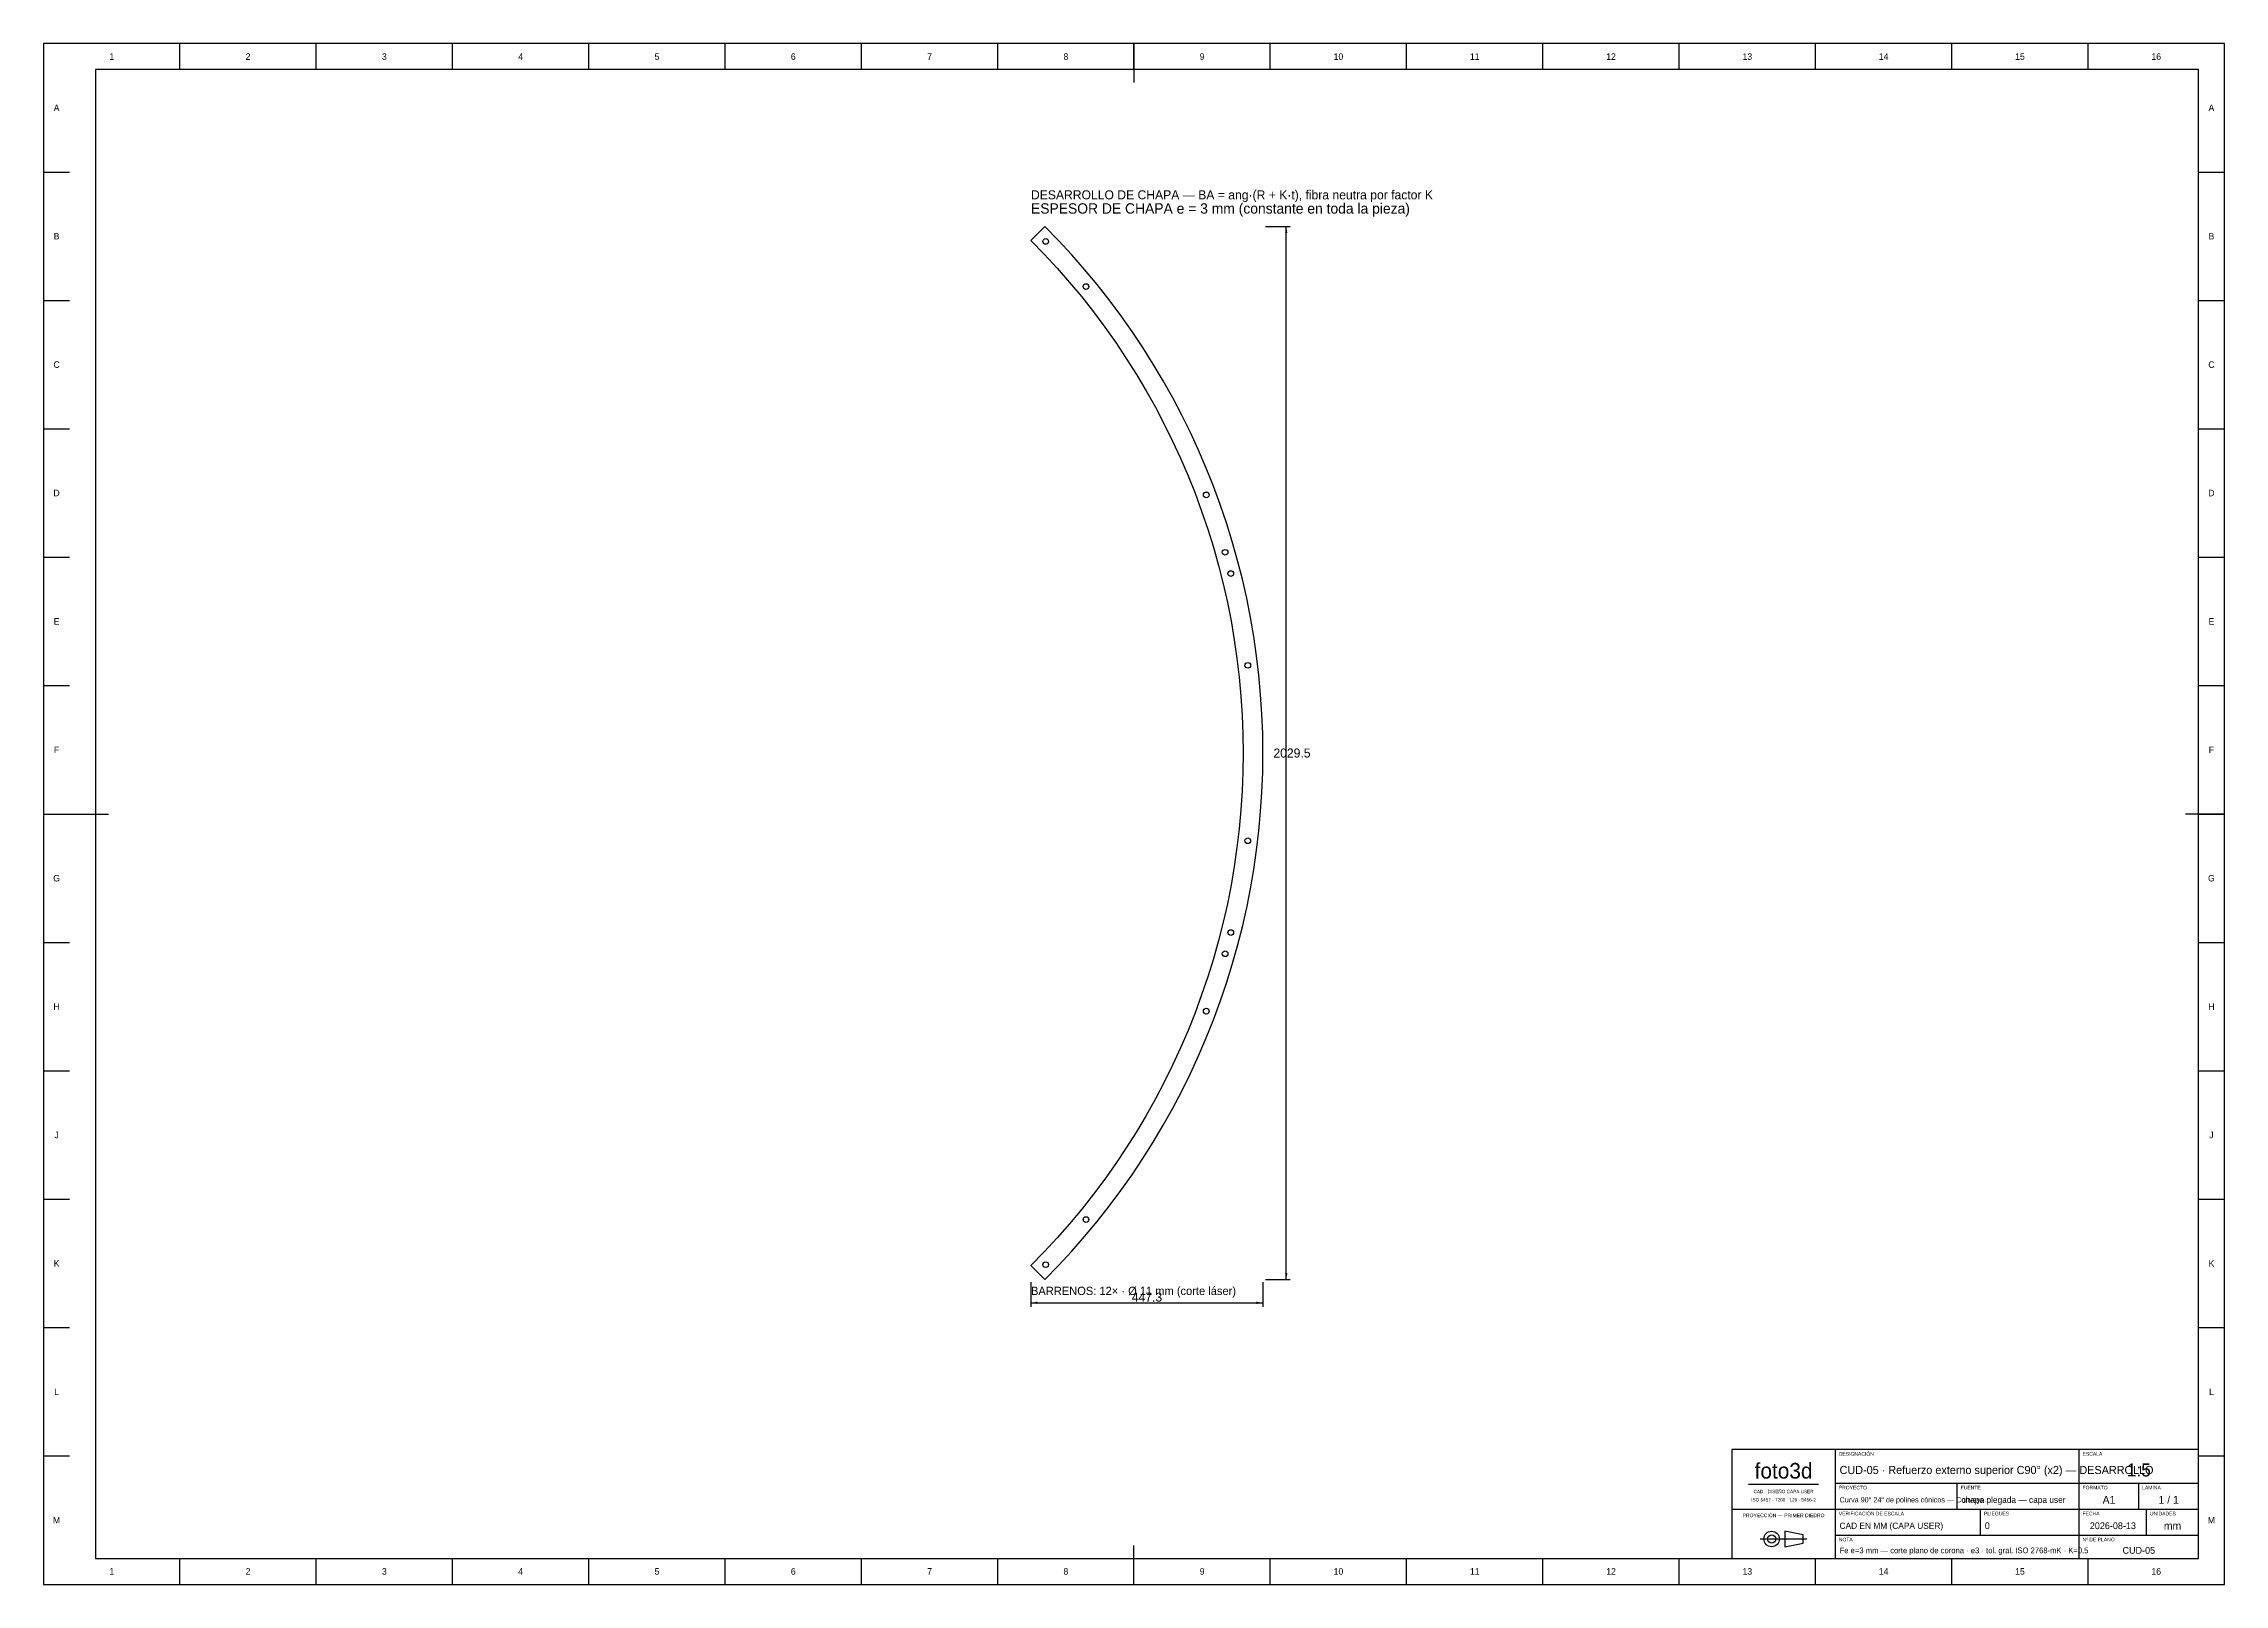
# Model space of a CAD drawing. Extents: x 0 to 4205, y 0 to 2970.
import ezdxf
from ezdxf.enums import TextEntityAlignment as Align

# ---------------------------------------------------------------- set-up
doc = ezdxf.new("R2010")
doc.units = 0
for name, color, linetype in [('COTAS', 7, 'CONTINUOUS'), ('FINA', 7, 'CONTINUOUS'), ('NORMA', 7, 'CONTINUOUS'), ('TEXTO', 7, 'CONTINUOUS'), ('VISIBLE', 7, 'CONTINUOUS')]:
    doc.layers.add(name, color=color, linetype=linetype)

msp = doc.modelspace()

# ---------------------------------------------------------------- linework, layer by layer
at = {"layer": 'COTAS'}
for p, q in [((2356.135, 2617.27), (2403.635, 2617.27)), ((2396.135, 587.73), (2396.135, 2617.27)), ((1903.865, 582.73), (1903.865, 535.23)), ((2351.135, 582.73), (2351.135, 535.23)), ((2356.135, 587.73), (2403.635, 587.73)), ((1903.865, 542.73), (2351.135, 542.73))]:
    msp.add_line(p, q, dxfattribs=at)
for points in [[(2396.135, 2617.27), (2398.385, 2604.77), (2393.885, 2604.77)], [(2396.135, 587.73), (2398.385, 600.23), (2393.885, 600.23)], [(1903.865, 542.73), (1916.365, 544.98), (1916.365, 540.48)], [(2351.135, 542.73), (2338.635, 544.98), (2338.635, 540.48)]]:
    msp.add_solid(points, dxfattribs=at)
at = {"layer": 'FINA'}
for p, q in [((4205, 2970), (0, 2970)), ((0, 2970), (0, 0)), ((262.8125, 2920), (262.8125, 2970)), ((525.625, 2920), (525.625, 2970)), ((788.4375, 2920), (788.4375, 2970)), ((1051.25, 2920), (1051.25, 2970)), ((1314.0625, 2920), (1314.0625, 2970)), ((1576.875, 2920), (1576.875, 2970)), ((1839.6875, 2920), (1839.6875, 2970)), ((2102.5, 2920), (2102.5, 2970)), ((2365.3125, 2920), (2365.3125, 2970)), ((2628.125, 2920), (2628.125, 2970)), ((2890.9375, 2920), (2890.9375, 2970)), ((3153.75, 2920), (3153.75, 2970)), ((3416.5625, 2920), (3416.5625, 2970)), ((3679.375, 2920), (3679.375, 2970)), ((3942.1875, 2920), (3942.1875, 2970)), ((4205, 0), (4205, 2970)), ((0, 2722.5), (50, 2722.5)), ((4155, 2722.5), (4205, 2722.5)), ((0, 2475), (50, 2475)), ((4155, 2475), (4205, 2475)), ((0, 2227.5), (50, 2227.5)), ((4155, 2227.5), (4205, 2227.5)), ((0, 1980), (50, 1980)), ((4155, 1980), (4205, 1980)), ((0, 1732.5), (50, 1732.5)), ((4155, 1732.5), (4205, 1732.5)), ((0, 1485), (50, 1485)), ((4155, 1485), (4205, 1485)), ((0, 1237.5), (50, 1237.5)), ((4155, 1237.5), (4205, 1237.5)), ((0, 990), (50, 990)), ((4155, 990), (4205, 990)), ((0, 742.5), (50, 742.5)), ((4155, 742.5), (4205, 742.5)), ((0, 495), (50, 495)), ((4155, 495), (4205, 495)), ((0, 247.5), (50, 247.5)), ((4155, 247.5), (4205, 247.5)), ((3287.5, 193), (3422.5, 193)), ((3455, 195), (3925, 195)), ((3690, 145), (3690, 195)), ((3925, 195), (4155, 195)), ((4040, 145), (4040, 195)), ((3255, 145), (3455, 145)), ((3455, 145), (3925, 145)), ((3735, 95), (3735, 145)), ((3925, 145), (4155, 145)), ((4055, 95), (4055, 145)), ((3310.15, 87.5), (3399.85, 87.5)), ((3455, 95), (3925, 95)), ((3925, 95), (4155, 95)), ((262.8125, 0), (262.8125, 50)), ((525.625, 0), (525.625, 50)), ((788.4375, 0), (788.4375, 50)), ((1051.25, 0), (1051.25, 50)), ((1314.0625, 0), (1314.0625, 50)), ((1576.875, 0), (1576.875, 50)), ((1839.6875, 0), (1839.6875, 50)), ((2102.5, 0), (2102.5, 50)), ((2365.3125, 0), (2365.3125, 50)), ((2628.125, 0), (2628.125, 50)), ((2890.9375, 0), (2890.9375, 50)), ((3153.75, 0), (3153.75, 50)), ((3416.5625, 0), (3416.5625, 50)), ((3679.375, 0), (3679.375, 50)), ((3942.1875, 0), (3942.1875, 50)), ((0, 0), (4205, 0))]:
    msp.add_line(p, q, dxfattribs=at)
at = {"layer": 'NORMA'}
for p, q in [((2102.5, 2970), (2102.5, 2895)), ((4155, 2920), (100, 2920)), ((100, 2920), (100, 50)), ((4155, 50), (4155, 2920)), ((0, 1485), (125, 1485)), ((4205, 1485), (4130, 1485)), ((4155, 260), (3255, 260)), ((3255, 260), (3255, 50)), ((3455, 50), (3455, 260)), ((3925, 50), (3925, 260)), ((4155, 50), (4155, 260)), ((100, 50), (4155, 50)), ((2102.5, 0), (2102.5, 75)), ((3255, 50), (4155, 50))]:
    msp.add_line(p, q, dxfattribs=at)
at = {"layer": 'TEXTO'}
for p, q in [((3392.95, 95.55), (3357.3, 102.45)), ((3357.3, 102.45), (3357.3, 72.55)), ((3392.95, 79.45), (3392.95, 95.55)), ((3357.3, 72.55), (3392.95, 79.45))]:
    msp.add_line(p, q, dxfattribs=at)
for radius in [14.95, 8.05]:
    msp.add_circle((3332, 87.5), radius, dxfattribs=at)
at = {"layer": 'VISIBLE'}
for p, q in [((1930.805, 2617.27), (1903.865, 2590.33)), ((1957.015, 2590.36), (1930.805, 2617.27)), ((1903.865, 2590.33), (1929.385, 2564.13)), ((1982.525, 2562.77), (1957.015, 2590.36)), ((1929.385, 2564.13), (1954.205, 2537.28)), ((1954.205, 2537.28), (1978.325, 2509.78)), ((2007.295, 2534.52), (1982.525, 2562.77)), ((2031.315, 2505.64), (2007.295, 2534.52)), ((1978.325, 2509.78), (2001.705, 2481.66)), ((2001.705, 2481.66), (2024.345, 2452.94)), ((2054.575, 2476.13), (2031.315, 2505.64)), ((2024.345, 2452.94), (2046.235, 2423.64)), ((2077.055, 2446.03), (2054.575, 2476.13)), ((2098.735, 2415.35), (2077.055, 2446.03)), ((2046.235, 2423.64), (2067.335, 2393.77)), ((2119.615, 2384.11), (2098.735, 2415.35)), ((2067.335, 2393.77), (2087.655, 2363.36)), ((2087.655, 2363.36), (2107.175, 2332.43)), ((2139.655, 2352.34), (2119.615, 2384.11)), ((2107.175, 2332.43), (2125.875, 2301)), ((2158.865, 2320.05), (2139.655, 2352.34)), ((2177.225, 2287.27), (2158.865, 2320.05)), ((2125.875, 2301), (2143.745, 2269.09)), ((2194.715, 2254.02), (2177.225, 2287.27)), ((2143.745, 2269.09), (2160.775, 2236.72)), ((2160.775, 2236.72), (2176.945, 2203.92)), ((2211.335, 2220.33), (2194.715, 2254.02)), ((2176.945, 2203.92), (2192.255, 2170.71)), ((2227.065, 2186.21), (2211.335, 2220.33)), ((2192.255, 2170.71), (2206.695, 2137.11)), ((2241.895, 2151.69), (2227.065, 2186.21)), ((2255.815, 2116.79), (2241.895, 2151.69)), ((2206.695, 2137.11), (2220.245, 2103.14)), ((2220.245, 2103.14), (2232.905, 2068.83)), ((2268.815, 2081.55), (2255.815, 2116.79)), ((2232.905, 2068.83), (2244.665, 2034.2)), ((2280.895, 2045.97), (2268.815, 2081.55)), ((2244.665, 2034.2), (2255.505, 1999.27)), ((2292.035, 2010.09), (2280.895, 2045.97)), ((2255.505, 1999.27), (2265.435, 1964.07)), ((2302.235, 1973.93), (2292.035, 2010.09)), ((2265.435, 1964.07), (2274.435, 1928.62)), ((2311.485, 1937.52), (2302.235, 1973.93)), ((2319.775, 1900.87), (2311.485, 1937.52)), ((2274.435, 1928.62), (2282.505, 1892.95)), ((2282.505, 1892.95), (2289.645, 1857.08)), ((2327.105, 1864.03), (2319.775, 1900.87)), ((2289.645, 1857.08), (2295.835, 1821.04)), ((2333.465, 1827), (2327.105, 1864.03)), ((2295.835, 1821.04), (2301.085, 1784.85)), ((2338.855, 1789.82), (2333.465, 1827)), ((2301.085, 1784.85), (2305.385, 1748.53)), ((2343.275, 1752.51), (2338.855, 1789.82)), ((2305.385, 1748.53), (2308.725, 1712.11)), ((2346.715, 1715.1), (2343.275, 1752.51)), ((2308.725, 1712.11), (2311.125, 1675.61)), ((2349.165, 1677.61), (2346.715, 1715.1)), ((2311.125, 1675.61), (2312.555, 1639.07)), ((2350.645, 1640.07), (2349.165, 1677.61)), ((2351.135, 1602.5), (2350.645, 1640.07)), ((2312.555, 1639.07), (2313.035, 1602.5)), ((2313.035, 1602.5), (2312.555, 1565.93)), ((2350.645, 1564.93), (2351.135, 1602.5)), ((2312.555, 1565.93), (2311.125, 1529.39)), ((2349.165, 1527.39), (2350.645, 1564.93)), ((2311.125, 1529.39), (2308.725, 1492.89)), ((2346.715, 1489.9), (2349.165, 1527.39)), ((2308.725, 1492.89), (2305.385, 1456.47)), ((2343.275, 1452.49), (2346.715, 1489.9)), ((2305.385, 1456.47), (2301.085, 1420.15)), ((2338.855, 1415.18), (2343.275, 1452.49)), ((2301.085, 1420.15), (2295.835, 1383.96)), ((2333.465, 1378), (2338.855, 1415.18)), ((2289.645, 1347.92), (2282.505, 1312.05)), ((2295.835, 1383.96), (2289.645, 1347.92)), ((2327.105, 1340.97), (2333.465, 1378)), ((2282.505, 1312.05), (2274.435, 1276.38)), ((2311.485, 1267.48), (2319.775, 1304.13)), ((2319.775, 1304.13), (2327.105, 1340.97)), ((2274.435, 1276.38), (2265.435, 1240.93)), ((2302.235, 1231.07), (2311.485, 1267.48)), ((2265.435, 1240.93), (2255.505, 1205.73)), ((2292.035, 1194.91), (2302.235, 1231.07)), ((2255.505, 1205.73), (2244.665, 1170.8)), ((2280.895, 1159.03), (2292.035, 1194.91)), ((2232.905, 1136.17), (2220.245, 1101.86)), ((2244.665, 1170.8), (2232.905, 1136.17)), ((2268.815, 1123.45), (2280.895, 1159.03)), ((2220.245, 1101.86), (2206.695, 1067.89)), ((2255.815, 1088.21), (2268.815, 1123.45)), ((2206.695, 1067.89), (2192.255, 1034.29)), ((2227.065, 1018.79), (2241.895, 1053.31)), ((2241.895, 1053.31), (2255.815, 1088.21)), ((2192.255, 1034.29), (2176.945, 1001.08)), ((2211.335, 984.67), (2227.065, 1018.79)), ((2160.775, 968.28), (2143.745, 935.91)), ((2176.945, 1001.08), (2160.775, 968.28)), ((2194.715, 950.98), (2211.335, 984.67)), ((2143.745, 935.91), (2125.875, 904)), ((2177.225, 917.73), (2194.715, 950.98)), ((2125.875, 904), (2107.175, 872.57)), ((2139.655, 852.66), (2158.865, 884.95)), ((2158.865, 884.95), (2177.225, 917.73)), ((2087.655, 841.64), (2067.335, 811.23)), ((2107.175, 872.57), (2087.655, 841.64)), ((2119.615, 820.89), (2139.655, 852.66)), ((2067.335, 811.23), (2046.235, 781.36)), ((2098.735, 789.65), (2119.615, 820.89)), ((2046.235, 781.36), (2024.345, 752.06)), ((2054.575, 728.87), (2077.055, 758.97)), ((2077.055, 758.97), (2098.735, 789.65)), ((2001.705, 723.34), (1978.325, 695.22)), ((2024.345, 752.06), (2001.705, 723.34)), ((2031.315, 699.36), (2054.575, 728.87)), ((1978.325, 695.22), (1954.205, 667.72)), ((2007.295, 670.48), (2031.315, 699.36)), ((1929.385, 640.87), (1903.865, 614.67)), ((1954.205, 667.72), (1929.385, 640.87)), ((1957.015, 614.64), (1982.525, 642.23)), ((1982.525, 642.23), (2007.295, 670.48)), ((1903.865, 614.67), (1930.805, 587.73)), ((1930.805, 587.73), (1957.015, 614.64))]:
    msp.add_line(p, q, dxfattribs=at)
for centre in [(1932.215, 2588.7), (2009.905, 2501.75), (2241.775, 2100.1), (2278.195, 1989.44), (2289.165, 1948.48), (2321.955, 1771.58), (2321.955, 1433.42), (2289.165, 1256.52), (2278.195, 1215.56), (2241.775, 1104.9), (2009.905, 703.25), (1932.215, 616.3)]:
    msp.add_circle(centre, 5.5, dxfattribs=at)

# ---------------------------------------------------------------- texts
at = {"layer": 'COTAS'}
for s, p in [('2029.5', (2407.135, 1602.5)), ('447.3', (2127.5, 553.73))]:
    msp.add_text(s, height=17.5, dxfattribs=at).set_placement(p, align=Align.MIDDLE_CENTER)
at = {"layer": 'TEXTO'}
for s, height, p in [('1', 12.5, (131.4063, 2945)), ('2', 12.5, (394.2188, 2945)), ('3', 12.5, (657.0313, 2945)), ('4', 12.5, (919.8438, 2945)), ('5', 12.5, (1182.6563, 2945)), ('6', 12.5, (1445.4688, 2945)), ('7', 12.5, (1708.2813, 2945)), ('8', 12.5, (1971.0938, 2945)), ('9', 12.5, (2233.9063, 2945)), ('10', 12.5, (2496.7188, 2945)), ('11', 12.5, (2759.5313, 2945)), ('12', 12.5, (3022.3438, 2945)), ('13', 12.5, (3285.1563, 2945)), ('14', 12.5, (3547.9688, 2945)), ('15', 12.5, (3810.7813, 2945)), ('16', 12.5, (4073.5938, 2945)), ('A', 12.5, (25, 2846.25)), ('A', 12.5, (4180, 2846.25)), ('B', 12.5, (25, 2598.75)), ('B', 12.5, (4180, 2598.75)), ('C', 12.5, (25, 2351.25)), ('C', 12.5, (4180, 2351.25)), ('D', 12.5, (25, 2103.75)), ('D', 12.5, (4180, 2103.75)), ('E', 12.5, (25, 1856.25)), ('E', 12.5, (4180, 1856.25)), ('F', 12.5, (25, 1608.75)), ('F', 12.5, (4180, 1608.75)), ('G', 12.5, (25, 1361.25)), ('G', 12.5, (4180, 1361.25)), ('H', 12.5, (25, 1113.75)), ('H', 12.5, (4180, 1113.75)), ('J', 12.5, (25, 866.25)), ('J', 12.5, (4180, 866.25)), ('K', 12.5, (25, 618.75)), ('K', 12.5, (4180, 618.75)), ('L', 12.5, (25, 371.25)), ('L', 12.5, (4180, 371.25)), ('foto3d', 30, (3355, 219)), ('1:5', 25, (4040, 220.5)), ('CAD · DISEÑO CAPA USER', 6.5, (3355, 179)), ('A1', 15, (3982.5, 163)), ('1 / 1', 15, (4097.5, 163)), ('M', 12.5, (25, 123.75)), ('PROYECCIÓN — PRIMER DIEDRO', 7, (3355, 133)), ('ISO 5457 · 7200 · 129 · 5456-2', 6.5, (3355, 163)), ('M', 12.5, (4180, 123.75)), ('2026-08-13', 13, (3990, 113)), ('mm', 15, (4105, 113)), ('CUD-05', 13, (4040, 65.5)), ('1', 12.5, (131.4063, 25)), ('2', 12.5, (394.2188, 25)), ('3', 12.5, (657.0313, 25)), ('4', 12.5, (919.8438, 25)), ('5', 12.5, (1182.6563, 25)), ('6', 12.5, (1445.4688, 25)), ('7', 12.5, (1708.2813, 25)), ('8', 12.5, (1971.0938, 25)), ('9', 12.5, (2233.9063, 25)), ('10', 12.5, (2496.7188, 25)), ('11', 12.5, (2759.5313, 25)), ('12', 12.5, (3022.3438, 25)), ('13', 12.5, (3285.1563, 25)), ('14', 12.5, (3547.9688, 25)), ('15', 12.5, (3810.7813, 25)), ('16', 12.5, (4073.5938, 25))]:
    msp.add_text(s, height=height, dxfattribs=at).set_placement(p, align=Align.MIDDLE_CENTER)
for s, height, p in [('DESARROLLO DE CHAPA — BA = ang·(R + K·t), fibra neutra por factor K', 17.5, (1903.865, 2669.77)), ('ESPESOR DE CHAPA e = 3 mm (constante en toda la pieza)', 20, (1903.865, 2642.27)), ('BARRENOS: 12× · Ø 11 mm (corte láser)', 16, (1903.865, 557.73)), ('DESIGNACIÓN', 7, (3461.5, 248)), ('ESCALA', 7, (3931.5, 248)), ('PROYECTO', 7, (3461.5, 183)), ('FUENTE', 7, (3696.5, 183)), ('FORMATO', 7, (3931.5, 183)), ('LÁMINA', 7, (4046.5, 183)), ('VERIFICACIÓN DE ESCALA', 7, (3461.5, 133)), ('PLIEGUES', 7, (3741.5, 133)), ('FECHA', 7, (3931.5, 133)), ('UNIDADES', 7, (4061.5, 133)), ('NOTA', 7, (3461.5, 83)), ('Nº DE PLANO', 7, (3931.5, 83))]:
    msp.add_text(s, height=height, dxfattribs=at).set_placement(p)
for s, height, p in [('CUD-05 · Refuerzo externo superior C90° (x2) — DESARROLLO', 15.6266, (3463, 220.5)), ('Curva 90° 24" de polines cónicos — Conveyo…', 10, (3463, 163)), ('chapa plegada — capa user', 12, (3698, 163)), ('CAD EN MM (CAPA USER)', 12, (3463, 113)), ('0', 13, (3743, 113)), ('Fe e=3 mm — corte plano de corona · e3 · tol. gral. ISO 2768-mK · K=0.5', 11, (3463, 65.5))]:
    msp.add_text(s, height=height, dxfattribs=at).set_placement(p, align=Align.MIDDLE_LEFT)

doc.saveas('drawing.dxf')
